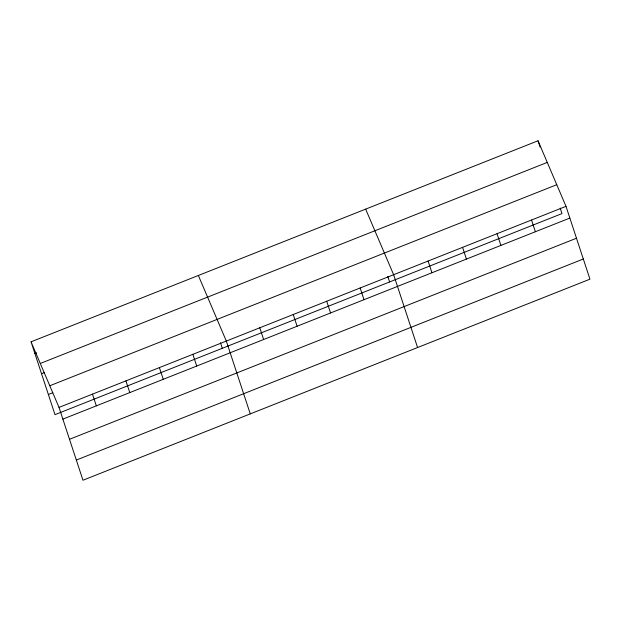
<?xml version="1.0" encoding="UTF-8"?>
<svg xmlns="http://www.w3.org/2000/svg" width="621" height="621" viewBox="0 0 621 621"><rect width="100%" height="100%" fill="white"/><g stroke="black" fill="none" stroke-linecap="round" stroke-linejoin="round"><path stroke-width="0.93" d="M31.05 341.829L538.034 140.765L566.003 206.343L589.95 279.171L82.966 480.235L59.018 407.407L31.05 341.829L54.997 414.657L561.982 213.593L560.173 208.089M34.9 353.543L36.662 352.844M40.28 363.471L547.264 162.407M41.529 373.71L44.176 372.662M49.789 385.765L556.773 184.701M48.368 394.49L52.769 392.744M59.018 407.407L566.003 206.343M62.868 419.128L569.861 218.064M69.498 439.295L576.49 238.231M76.329 460.068L583.321 259.004M365.66 209.122L393.629 274.707L417.576 347.535M198.355 275.476L226.323 341.053L250.271 413.889M538.034 140.765L540.115 147.076M531.529 220.02L535.38 231.734M497.056 233.69L500.906 245.404M462.583 247.36L466.433 259.081M428.102 261.037L431.96 272.751M387.799 276.454L389.608 281.957M360.164 287.973L364.022 299.695M326.708 301.247L330.558 312.961M293.244 314.513L297.102 326.235M259.788 327.787L263.638 339.501M220.494 342.808L222.302 348.303M192.859 354.327L196.717 366.041M159.403 367.593L163.253 379.315M125.939 380.867L129.789 392.588M92.482 394.141L96.333 405.855"/></g></svg>
